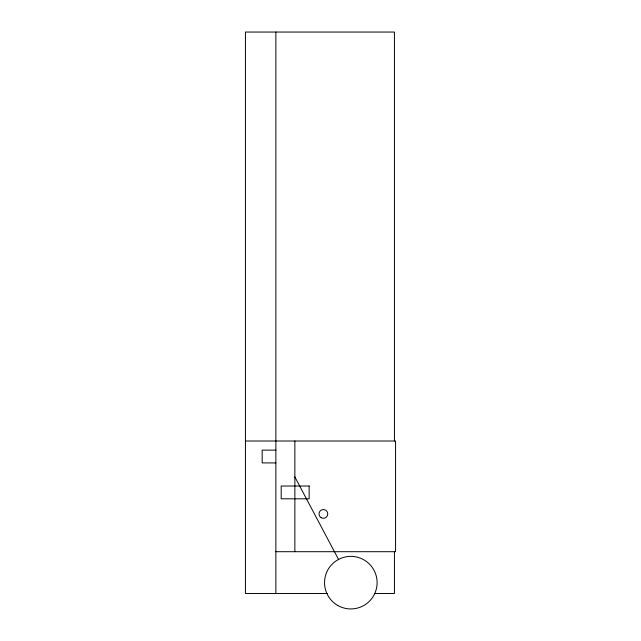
<?xml version="1.0" encoding="UTF-8"?>
<svg xmlns="http://www.w3.org/2000/svg" width="641" height="641" viewBox="0 0 641 641"><rect width="100%" height="100%" fill="white"/><g stroke="black" fill="none" stroke-linecap="round" stroke-linejoin="round"><path stroke-width="0.96" d="M245.431 441.008L395.569 441.008L395.569 551.701L275.862 551.701M275.862 450.126L262.177 450.126L262.177 462.914L275.862 462.914M327.671 593.486L245.431 593.486L245.431 32.05L394.431 32.05L394.431 441.008M374.504 593.486L394.431 593.486L394.431 551.629M294.86 476.904L338.704 559.745M294.86 441.008L294.86 551.701M275.862 32.05L275.862 593.486M309.146 486.014L281.191 486.014L281.191 498.81L309.146 498.81L309.146 486.014M321.189 517.712A4.383 4.383 0 0 0 327.767 513.914A4.383 4.383 0 0 0 321.189 510.124A4.383 4.383 0 0 0 321.189 517.712M337.687 605.425A26.289 26.289 0 0 0 377.116 582.661A26.289 26.289 0 0 0 337.687 559.889A26.289 26.289 0 0 0 337.687 605.425"/></g></svg>
